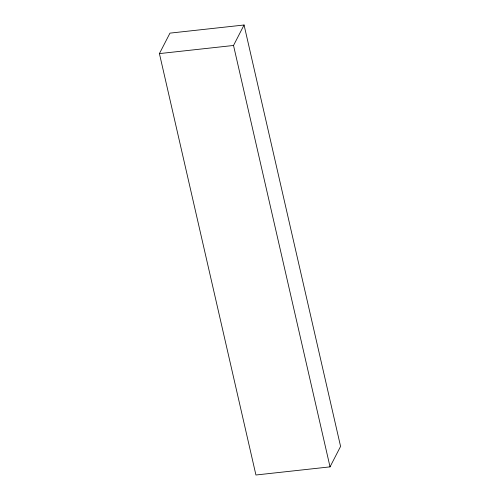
<?xml version="1.0" encoding="UTF-8"?>
<svg xmlns="http://www.w3.org/2000/svg" width="500" height="500" viewBox="0 0 500 500"><rect width="100%" height="100%" fill="white"/><g stroke="black" fill="none" stroke-linecap="round" stroke-linejoin="round"><path stroke-width="0.75" d="M159.419 53.6L169.963 33.131L244.069 25L340.581 446.4L330.037 466.869L255.931 475L159.419 53.6L233.525 45.469L244.069 25M233.525 45.469L330.037 466.869"/></g></svg>
